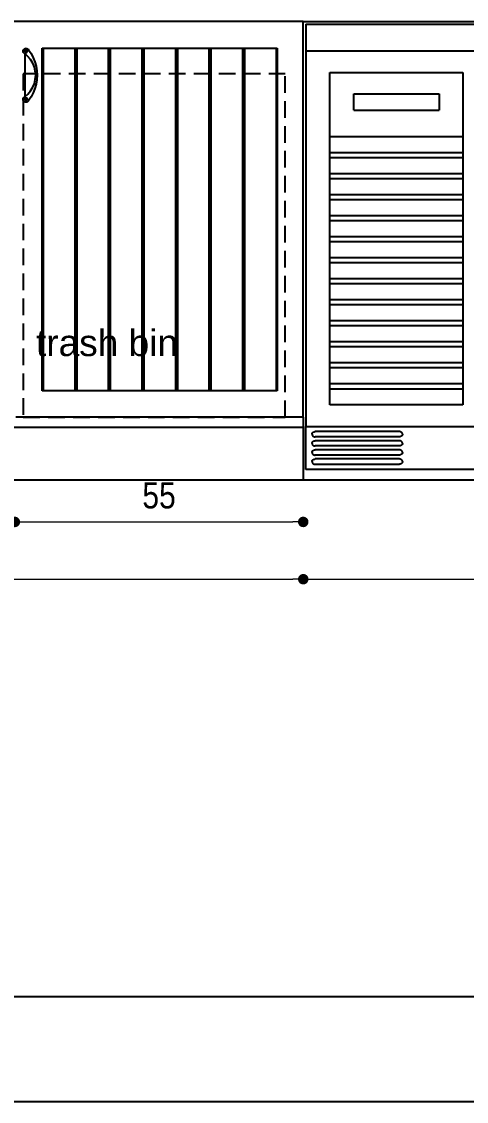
# Model space of a CAD drawing. Header units: millimetres. Extents: x 106699 to 122058, y 158555 to 162844.
# Drawn here: x 109898.1 to 110025.4, y 159501.7 to 159810.9 of the extents above; entities that cross this region are included whole.
import ezdxf

# ---------------------------------------------------------------- set-up
doc = ezdxf.new("R2010")
doc.units = ezdxf.units.MM
doc.linetypes.add('$0$4+1 daire_(K) TİP A - C BLOK$0$4+1 (K) 1$0$3+1 daire1$0$131121 243C_L00F00(plan)$0$HIDDEN2', pattern=[4.7625, 3.175, -1.5875])
doc.layers.add('area', color=200, linetype='Continuous', plot=False)
doc.layers.add('no3_yazı tefriş', color=152, linetype='Continuous', lineweight=0)
doc.layers.add('S2000-002 Çizgi', color=7, linetype='Continuous')
doc.styles.add('BE', font='ARIALN.TTF')
doc.styles.get("Standard").update_dxf_attribs({"font": 'arial.ttf'})
doc.dimstyles.new('Copy of BE-50', dxfattribs={"dimscale": 100, "dimtxt": 0.05, "dimasz": 0.02, "dimexe": 0.025, "dimexo": 0, "dimgap": 0.025, "dimtad": 1, "dimdec": 1, "dimrnd": 0.5, "dimdsep": 46, "dimtxsty": 'BE', "dimblk": 'DOT', "dimcen": 0.5, "dimdle": 0.025, "dimse1": 1, "dimse2": 1, "dimclrd": 256, "dimclre": 256, "dimclrt": 256, "dimadec": 0, "dimazin": 2, "dimtm": 1e-09, "dimtfac": 1, "dimtdec": 1, "dimtix": 1, "dimtmove": 2, "dimatfit": 0, "dimldrblk": 'DOT', "dimfxl": 0.5, "dimfxlon": 1, "dimtolj": 1, "dimlwd": 9, "dimlwe": 0, "dimarcsym": 0})

# ---------------------------------------------------------------- blocks, each defined once
blk = doc.blocks.new('_Dot')
at = {"color": 0, "linetype": 'ByBlock', "lineweight": -2}
blk.add_line((-0.5, 0), (-1, 0), dxfattribs=at)
at = {"color": 0, "linetype": 'ByBlock', "const_width": 0.5}
blk.add_lwpolyline([(-0.25, 0, 1), (0.25, 0, 1)], format="xyb", close=True, dxfattribs=at)
blk = doc.blocks.new('*D174')
at = {"color": 134, "lineweight": 9, "true_color": 0x00a5a5, "transparency": 16777216}
blk.add_line((116961.72, 160133.42), (117215.71, 160133.42), dxfattribs=at)
at = {"layer": 'Defpoints', "color": 0, "transparency": 16777216}
for p in [(116959.72, 160152.36), (117217.71, 160152.36), (117217.71, 160133.42)]:
    blk.add_point(p, dxfattribs=at)
at = {"color": 134, "lineweight": 9, "true_color": 0x00a5a5, "transparency": 16777216, "xscale": 2, "yscale": 2, "zscale": 2, "rotation": 180}
blk.add_blockref('_Dot', (116959.72, 160133.42), dxfattribs=at)
at = {"color": 134, "lineweight": 9, "true_color": 0x00a5a5, "transparency": 16777216, "xscale": 2, "yscale": 2, "zscale": 2}
blk.add_blockref('_Dot', (117217.71, 160133.42), dxfattribs=at)
at = {"color": 134, "true_color": 0x00a5a5, "transparency": 16777216, "insert": (117088.72, 160138.47), "char_height": 5, "attachment_point": 5, "style": 'BE'}
blk.add_mtext('\\A1;258', dxfattribs=at)
blk = doc.blocks.new('*D175')
at = {"layer": 'Defpoints', "color": 0, "transparency": 16777216}
for p in [(117217.71, 160152.36), (117358.71, 160152.36), (117358.71, 160133.42)]:
    blk.add_point(p, dxfattribs=at)
at = {"layer": 'S2000-002 Çizgi', "color": 134, "lineweight": 9, "true_color": 0x00a5a5, "transparency": 16777216}
blk.add_line((117219.71, 160133.42), (117356.71, 160133.42), dxfattribs=at)
at = {"layer": 'S2000-002 Çizgi', "color": 134, "lineweight": 9, "true_color": 0x00a5a5, "transparency": 16777216, "xscale": 2, "yscale": 2, "zscale": 2, "rotation": 180}
blk.add_blockref('_Dot', (117217.71, 160133.42), dxfattribs=at)
at = {"layer": 'S2000-002 Çizgi', "color": 134, "lineweight": 9, "true_color": 0x00a5a5, "transparency": 16777216, "xscale": 2, "yscale": 2, "zscale": 2}
blk.add_blockref('_Dot', (117358.71, 160133.42), dxfattribs=at)
at = {"layer": 'S2000-002 Çizgi', "color": 134, "true_color": 0x00a5a5, "transparency": 16777216, "insert": (117288.21, 160138.43), "char_height": 5, "attachment_point": 5, "style": 'BE'}
blk.add_mtext('\\A1;141', dxfattribs=at)
blk = doc.blocks.new('*D179')
at = {"layer": 'Defpoints', "color": 0, "transparency": 16777216}
for p in [(117162.71, 160164.36), (117217.71, 160164.36), (117217.71, 160144.35)]:
    blk.add_point(p, dxfattribs=at)
at = {"layer": 'S2000-002 Çizgi', "color": 134, "lineweight": 9, "true_color": 0x00a5a5, "transparency": 16777216}
blk.add_line((117164.71, 160144.35), (117215.71, 160144.35), dxfattribs=at)
at = {"layer": 'S2000-002 Çizgi', "color": 134, "lineweight": 9, "true_color": 0x00a5a5, "transparency": 16777216, "xscale": 2, "yscale": 2, "zscale": 2, "rotation": 180}
blk.add_blockref('_Dot', (117162.71, 160144.35), dxfattribs=at)
at = {"layer": 'S2000-002 Çizgi', "color": 134, "lineweight": 9, "true_color": 0x00a5a5, "transparency": 16777216, "xscale": 2, "yscale": 2, "zscale": 2}
blk.add_blockref('_Dot', (117217.71, 160144.35), dxfattribs=at)
at = {"layer": 'S2000-002 Çizgi', "color": 134, "true_color": 0x00a5a5, "transparency": 16777216, "insert": (117190.21, 160149.39), "char_height": 5, "attachment_point": 5, "style": 'BE'}
blk.add_mtext('\\A1;55', dxfattribs=at)
blk = doc.blocks.new('Layout1')
at = {"layer": 'area'}
for points in [[(0, 1485), (0, 0), (2100, 0), (2100, 1485)], [(25.54, 1459.46), (25.54, 25.54), (2074.46, 25.54), (2074.46, 1459.46)]]:
    blk.add_lwpolyline(points, close=True, dxfattribs=at)
blk = doc.blocks.new('C')
for p, q in [((117217.71, 160162.36), (116959.72, 160162.36)), ((116959.72, 160152.36), (117364.71, 160152.36))]:
    blk.add_line(p, q)
at = {"layer": 'S2000-002 Çizgi'}
for p, q in [((117217.71, 160239.86), (117113.83, 160239.86)), ((117217.71, 160239.76), (117217.71, 160239.86)), ((117217.71, 160239.86), (117358.71, 160239.86)), ((117217.71, 160164.36), (117217.71, 160239.76)), ((117217.71, 160239.76), (117217.71, 160239.76)), ((117218.21, 160239.36), (117358.21, 160239.36)), ((117218.21, 160239.36), (117218.21, 160234.24)), ((117164.3, 160234.22), (117164.32, 160234.36)), ((117164.32, 160234.08), (117164.3, 160234.22)), ((117164.32, 160234.36), (117164.37, 160234.49)), ((117164.37, 160233.95), (117164.32, 160234.08)), ((117164.37, 160234.49), (117164.46, 160234.6)), ((117164.46, 160234.6), (117164.57, 160234.69)), ((117164.57, 160234.69), (117164.7, 160234.74)), ((117164.59, 160234.25), (117164.61, 160234.31)), ((117164.59, 160234.18), (117164.59, 160234.25)), ((117164.6, 160234.11), (117164.59, 160234.18)), ((117164.63, 160234.06), (117164.6, 160234.11)), ((117164.61, 160234.31), (117164.63, 160234.34)), ((117164.65, 160234.37), (117164.63, 160234.34)), ((117164.63, 160234.34), (117164.69, 160234.29)), ((117164.67, 160234.39), (117164.65, 160234.37)), ((117164.67, 160234.39), (117164.7, 160234.41)), ((117164.73, 160234.34), (117164.67, 160234.39)), ((117164.72, 160234.26), (117164.69, 160234.29)), ((117164.7, 160234.74), (117164.84, 160234.76)), ((117164.7, 160234.41), (117164.76, 160234.44)), ((117164.72, 160234.26), (117164.72, 160234.26)), ((117164.76, 160234.23), (117164.72, 160234.26)), ((117164.73, 160234.34), (117164.76, 160234.32)), ((117164.82, 160234.46), (117164.76, 160234.44)), ((117164.76, 160234.32), (117164.77, 160234.31)), ((117164.76, 160234.23), (117164.88, 160234.12)), ((117164.77, 160234.31), (117164.8, 160234.28)), ((117164.92, 160234.18), (117164.8, 160234.28)), ((117164.82, 160234.46), (117164.89, 160234.45)), ((117164.84, 160234.76), (117164.98, 160234.74)), ((117164.92, 160234.09), (117164.88, 160234.12)), ((117164.95, 160234.43), (117164.89, 160234.45)), ((117164.92, 160234.18), (117164.96, 160234.14)), ((117164.95, 160234.06), (117164.92, 160234.09)), ((117164.92, 160234.09), (117164.92, 160234.09)), ((117165.01, 160234.4), (117164.95, 160234.43)), ((117164.95, 160234.06), (117165.01, 160234.01)), ((117164.97, 160234.14), (117164.96, 160234.14)), ((117164.97, 160234.14), (117165, 160234.11)), ((117164.98, 160234.74), (117165.11, 160234.69)), ((117165.06, 160234.06), (117165, 160234.11)), ((117165.05, 160234.35), (117165.01, 160234.4)), ((117165.04, 160234.04), (117165.06, 160234.06)), ((117165.08, 160234.29), (117165.05, 160234.35)), ((117165.06, 160234.06), (117165.07, 160234.09)), ((117165.07, 160234.09), (117165.09, 160234.15)), ((117165.1, 160234.22), (117165.08, 160234.29)), ((117165.09, 160234.15), (117165.1, 160234.22)), ((117165.11, 160234.69), (117165.22, 160234.6)), ((117165.22, 160234.6), (117165.31, 160234.49)), ((117165.31, 160234.49), (117165.32, 160234.46)), ((117165.32, 160234.46), (117165.81, 160233.74)), ((117167.91, 160169.36), (117167.91, 160234.76)), ((117167.91, 160234.76), (117168.1, 160234.76)), ((117168.1, 160234.76), (117168.1, 160169.36)), ((117168.1, 160234.76), (117174.12, 160234.76)), ((117174.12, 160234.76), (117174.12, 160169.36)), ((117174.12, 160234.76), (117174.31, 160234.76)), ((117174.31, 160234.76), (117174.5, 160234.76)), ((117174.5, 160234.76), (117174.5, 160169.36)), ((117174.5, 160234.76), (117180.52, 160234.76)), ((117180.52, 160234.76), (117180.52, 160169.36)), ((117180.52, 160234.76), (117180.71, 160234.76)), ((117180.71, 160234.76), (117180.9, 160234.76)), ((117180.9, 160234.76), (117180.9, 160169.36)), ((117180.9, 160234.76), (117186.92, 160234.76)), ((117186.92, 160234.76), (117186.92, 160169.36)), ((117186.92, 160234.76), (117187.11, 160234.76)), ((117187.11, 160234.76), (117187.3, 160234.76)), ((117187.3, 160234.76), (117187.3, 160169.36)), ((117187.3, 160234.76), (117193.32, 160234.76)), ((117193.32, 160234.76), (117193.32, 160169.36)), ((117193.32, 160234.76), (117193.51, 160234.76)), ((117193.51, 160234.76), (117193.7, 160234.76)), ((117193.7, 160234.76), (117193.7, 160169.36)), ((117193.7, 160234.76), (117199.72, 160234.76)), ((117199.72, 160234.76), (117199.72, 160169.36)), ((117199.72, 160234.76), (117199.91, 160234.76)), ((117199.91, 160234.76), (117200.1, 160234.76)), ((117200.1, 160234.76), (117200.1, 160169.36)), ((117200.1, 160234.76), (117206.12, 160234.76)), ((117206.12, 160234.76), (117206.12, 160169.36)), ((117206.12, 160234.76), (117206.31, 160234.76)), ((117206.31, 160234.76), (117206.5, 160234.76)), ((117206.5, 160234.76), (117206.5, 160169.36)), ((117206.5, 160234.76), (117212.52, 160234.76)), ((117212.52, 160234.76), (117212.52, 160169.36)), ((117212.52, 160234.76), (117212.71, 160234.76)), ((117212.71, 160234.76), (117212.71, 160169.36)), ((117252.72, 160234.24), (117218.21, 160234.24)), ((117218.21, 160234.24), (117218.21, 160162.59)), ((117164.46, 160233.84), (117164.37, 160233.95)), ((117164.57, 160233.75), (117164.46, 160233.84)), ((117164.6, 160233.74), (117164.57, 160233.75)), ((117165.2, 160233.22), (117164.6, 160233.74)), ((117164.6, 160233.74), (117164.6, 160233.17)), ((117164.6, 160233.17), (117164.6, 160232.53)), ((117164.6, 160232.53), (117164.6, 160231.85)), ((117164.63, 160234.06), (117164.68, 160234.01)), ((117164.68, 160234.01), (117164.73, 160233.97)), ((117164.73, 160233.97), (117164.8, 160233.95)), ((117164.8, 160233.95), (117164.86, 160233.95)), ((117164.86, 160233.95), (117164.93, 160233.96)), ((117164.93, 160233.96), (117164.99, 160233.99)), ((117164.99, 160233.99), (117165.01, 160234.01)), ((117165.01, 160234.01), (117165.04, 160234.04)), ((117165.72, 160232.61), (117165.2, 160233.22)), ((117166.13, 160231.93), (117165.72, 160232.61)), ((117165.81, 160233.74), (117166.21, 160232.97)), ((117166.21, 160232.97), (117166.53, 160232.17)), ((117166.53, 160232.17), (117166.76, 160231.34)), ((117164.6, 160231.85), (117164.6, 160231.13)), ((117164.6, 160231.13), (117164.6, 160230.38)), ((117164.6, 160230.38), (117164.6, 160229.62)), ((117166.43, 160231.19), (117166.13, 160231.93)), ((117166.61, 160230.41), (117166.43, 160231.19)), ((117166.68, 160229.62), (117166.61, 160230.41)), ((117166.76, 160231.34), (117166.9, 160230.48)), ((117166.9, 160230.48), (117166.95, 160229.62)), ((117222.77, 160217.86), (117222.77, 160230.15)), ((117222.77, 160230.15), (117248.17, 160230.15)), ((117248.17, 160230.15), (117248.17, 160217.86)), ((117164.6, 160229.62), (117164.6, 160228.86)), ((117164.6, 160228.86), (117164.6, 160228.11)), ((117164.6, 160228.11), (117164.6, 160227.39)), ((117166.13, 160227.32), (117166.43, 160228.05)), ((117166.43, 160228.05), (117166.61, 160228.83)), ((117166.76, 160227.9), (117166.53, 160227.07)), ((117166.61, 160228.83), (117166.68, 160229.62)), ((117166.9, 160228.76), (117166.76, 160227.9)), ((117166.95, 160229.62), (117166.9, 160228.76)), ((117164.6, 160227.39), (117164.6, 160226.71)), ((117164.6, 160226.71), (117164.6, 160226.08)), ((117164.6, 160226.08), (117164.6, 160225.5)), ((117164.6, 160225.5), (117165.2, 160226.03)), ((117165.2, 160226.03), (117165.72, 160226.64)), ((117165.72, 160226.64), (117166.13, 160227.32)), ((117166.21, 160226.27), (117165.81, 160225.5)), ((117166.53, 160227.07), (117166.21, 160226.27)), ((117227.33, 160222.98), (117227.33, 160226.05)), ((117227.33, 160226.05), (117243.61, 160226.05)), ((117243.61, 160226.05), (117243.61, 160222.98)), ((117164.3, 160225.02), (117164.32, 160225.16)), ((117164.32, 160224.88), (117164.3, 160225.02)), ((117164.32, 160225.16), (117164.37, 160225.29)), ((117164.37, 160224.75), (117164.32, 160224.88)), ((117164.37, 160225.29), (117164.46, 160225.41)), ((117164.46, 160224.64), (117164.37, 160224.75)), ((117164.46, 160225.41), (117164.57, 160225.49)), ((117164.57, 160224.56), (117164.46, 160224.64)), ((117164.57, 160225.49), (117164.6, 160225.5)), ((117164.7, 160224.5), (117164.57, 160224.56)), ((117164.59, 160225.1), (117164.61, 160225.17)), ((117164.59, 160225.1), (117164.59, 160225.03)), ((117164.61, 160224.97), (117164.59, 160225.03)), ((117164.64, 160225.22), (117164.61, 160225.17)), ((117164.63, 160224.94), (117164.61, 160224.97)), ((117164.69, 160224.99), (117164.63, 160224.94)), ((117164.63, 160224.94), (117164.65, 160224.91)), ((117164.69, 160225.27), (117164.64, 160225.22)), ((117164.65, 160224.91), (117164.67, 160224.89)), ((117164.67, 160224.89), (117164.73, 160224.94)), ((117164.67, 160224.89), (117164.69, 160224.87)), ((117164.69, 160225.27), (117164.74, 160225.31)), ((117164.69, 160224.99), (117164.72, 160225.02)), ((117164.69, 160224.87), (117164.75, 160224.83)), ((117164.84, 160224.48), (117164.7, 160224.5)), ((117164.72, 160225.02), (117164.76, 160225.05)), ((117164.72, 160225.02), (117164.72, 160225.02)), ((117164.76, 160224.96), (117164.73, 160224.94)), ((117164.74, 160225.31), (117164.81, 160225.33)), ((117164.75, 160224.83), (117164.82, 160224.82)), ((117164.89, 160225.15), (117164.76, 160225.05)), ((117164.76, 160224.96), (117164.77, 160224.97)), ((117164.81, 160225), (117164.77, 160224.97)), ((117164.81, 160225.33), (117164.87, 160225.33)), ((117164.81, 160225), (117164.93, 160225.1)), ((117164.82, 160224.82), (117164.88, 160224.82)), ((117164.98, 160224.5), (117164.84, 160224.48)), ((117164.87, 160225.33), (117164.94, 160225.31)), ((117164.88, 160224.82), (117164.95, 160224.84)), ((117164.89, 160225.15), (117164.93, 160225.18)), ((117164.93, 160225.19), (117164.96, 160225.21)), ((117164.93, 160225.19), (117164.93, 160225.18)), ((117164.97, 160225.13), (117164.93, 160225.1)), ((117164.94, 160225.31), (117165, 160225.28)), ((117164.95, 160224.84), (117165.01, 160224.87)), ((117165.02, 160225.26), (117164.96, 160225.21)), ((117165, 160225.15), (117164.97, 160225.13)), ((117164.97, 160225.13), (117164.97, 160225.13)), ((117165.11, 160224.56), (117164.98, 160224.5)), ((117165, 160225.28), (117165.02, 160225.26)), ((117165, 160225.15), (117165.06, 160225.2)), ((117165.01, 160224.87), (117165.05, 160224.92)), ((117165.05, 160225.23), (117165.02, 160225.26)), ((117165.06, 160225.2), (117165.05, 160225.23)), ((117165.05, 160224.92), (117165.08, 160224.98)), ((117165.08, 160225.18), (117165.06, 160225.2)), ((117165.1, 160225.11), (117165.08, 160225.18)), ((117165.08, 160224.98), (117165.1, 160225.04)), ((117165.1, 160225.04), (117165.1, 160225.11)), ((117165.22, 160224.64), (117165.11, 160224.56)), ((117165.31, 160224.75), (117165.22, 160224.64)), ((117165.32, 160224.79), (117165.31, 160224.75)), ((117165.81, 160225.5), (117165.32, 160224.79)), ((117227.33, 160222.98), (117243.61, 160222.98)), ((117248.17, 160217.86), (117222.77, 160217.86)), ((117222.77, 160217.73), (117222.77, 160217.86)), ((117222.77, 160217.53), (117222.77, 160217.73)), ((117248.17, 160217.86), (117248.17, 160217.73)), ((117248.17, 160217.73), (117248.17, 160217.53)), ((117222.77, 160217.28), (117222.77, 160217.53)), ((117222.77, 160216.99), (117222.77, 160217.28)), ((117222.77, 160216.67), (117222.77, 160216.99)), ((117222.77, 160216.33), (117222.77, 160216.67)), ((117222.77, 160215.99), (117222.77, 160216.33)), ((117222.77, 160215.67), (117222.77, 160215.99)), ((117222.77, 160215.38), (117222.77, 160215.67)), ((117248.17, 160217.53), (117248.17, 160217.28)), ((117248.17, 160217.28), (117248.17, 160216.99)), ((117248.17, 160216.99), (117248.17, 160216.67)), ((117248.17, 160216.67), (117248.17, 160216.33)), ((117248.17, 160216.33), (117248.17, 160215.99)), ((117248.17, 160215.99), (117248.17, 160215.67)), ((117248.17, 160215.67), (117248.17, 160215.38)), ((117222.77, 160215.13), (117222.77, 160215.38)), ((117222.77, 160214.93), (117222.77, 160215.13)), ((117222.77, 160214.79), (117222.77, 160214.93)), ((117222.77, 160213.86), (117222.77, 160214.79)), ((117248.17, 160214.79), (117222.77, 160214.79)), ((117248.17, 160213.86), (117222.77, 160213.86)), ((117222.77, 160213.72), (117222.77, 160213.86)), ((117222.77, 160213.52), (117222.77, 160213.72)), ((117222.77, 160213.27), (117222.77, 160213.52)), ((117248.17, 160215.38), (117248.17, 160215.13)), ((117248.17, 160215.13), (117248.17, 160214.93)), ((117248.17, 160214.93), (117248.17, 160214.79)), ((117248.17, 160214.79), (117248.17, 160213.86)), ((117248.17, 160213.86), (117248.17, 160213.72)), ((117248.17, 160213.72), (117248.17, 160213.52)), ((117248.17, 160213.52), (117248.17, 160213.27)), ((117222.77, 160212.98), (117222.77, 160213.27)), ((117222.77, 160212.66), (117222.77, 160212.98)), ((117222.77, 160212.32), (117222.77, 160212.66)), ((117222.77, 160211.98), (117222.77, 160212.32)), ((117222.77, 160211.66), (117222.77, 160211.98)), ((117222.77, 160211.37), (117222.77, 160211.66)), ((117248.17, 160213.27), (117248.17, 160212.98)), ((117248.17, 160212.98), (117248.17, 160212.66)), ((117248.17, 160212.66), (117248.17, 160212.32)), ((117248.17, 160212.32), (117248.17, 160211.98)), ((117248.17, 160211.98), (117248.17, 160211.66)), ((117248.17, 160211.66), (117248.17, 160211.37)), ((117222.77, 160211.12), (117222.77, 160211.37)), ((117222.77, 160210.92), (117222.77, 160211.12)), ((117222.77, 160210.78), (117222.77, 160210.92)), ((117222.77, 160209.85), (117222.77, 160210.78)), ((117248.17, 160210.78), (117222.77, 160210.78)), ((117248.17, 160209.85), (117222.77, 160209.85)), ((117222.77, 160209.71), (117222.77, 160209.85)), ((117222.77, 160209.51), (117222.77, 160209.71)), ((117222.77, 160209.26), (117222.77, 160209.51)), ((117248.17, 160211.37), (117248.17, 160211.12)), ((117248.17, 160211.12), (117248.17, 160210.92)), ((117248.17, 160210.92), (117248.17, 160210.78)), ((117248.17, 160210.78), (117248.17, 160209.85)), ((117248.17, 160209.85), (117248.17, 160209.71)), ((117248.17, 160209.71), (117248.17, 160209.51)), ((117248.17, 160209.51), (117248.17, 160209.26)), ((117222.77, 160208.97), (117222.77, 160209.26)), ((117222.77, 160208.65), (117222.77, 160208.97)), ((117222.77, 160208.31), (117222.77, 160208.65)), ((117222.77, 160207.97), (117222.77, 160208.31)), ((117222.77, 160207.65), (117222.77, 160207.97)), ((117222.77, 160207.36), (117222.77, 160207.65)), ((117222.77, 160207.11), (117222.77, 160207.36)), ((117248.17, 160209.26), (117248.17, 160208.97)), ((117248.17, 160208.97), (117248.17, 160208.65)), ((117248.17, 160208.65), (117248.17, 160208.31)), ((117248.17, 160208.31), (117248.17, 160207.97)), ((117248.17, 160207.97), (117248.17, 160207.65)), ((117248.17, 160207.65), (117248.17, 160207.36)), ((117248.17, 160207.36), (117248.17, 160207.11)), ((117222.77, 160206.91), (117222.77, 160207.11)), ((117222.77, 160206.78), (117222.77, 160206.91)), ((117222.77, 160205.84), (117222.77, 160206.78)), ((117248.17, 160206.78), (117222.77, 160206.78)), ((117248.17, 160205.84), (117222.77, 160205.84)), ((117222.77, 160205.7), (117222.77, 160205.84)), ((117222.77, 160205.5), (117222.77, 160205.7)), ((117222.77, 160205.25), (117222.77, 160205.5)), ((117222.77, 160204.96), (117222.77, 160205.25)), ((117248.17, 160207.11), (117248.17, 160206.91)), ((117248.17, 160206.91), (117248.17, 160206.78)), ((117248.17, 160206.78), (117248.17, 160205.84)), ((117248.17, 160205.84), (117248.17, 160205.7)), ((117248.17, 160205.7), (117248.17, 160205.5)), ((117248.17, 160205.5), (117248.17, 160205.25)), ((117248.17, 160205.25), (117248.17, 160204.96)), ((117222.77, 160204.64), (117222.77, 160204.96)), ((117222.77, 160204.3), (117222.77, 160204.64)), ((117222.77, 160203.97), (117222.77, 160204.3)), ((117222.77, 160203.64), (117222.77, 160203.97)), ((117222.77, 160203.35), (117222.77, 160203.64)), ((117222.77, 160203.1), (117222.77, 160203.35)), ((117248.17, 160204.96), (117248.17, 160204.64)), ((117248.17, 160204.64), (117248.17, 160204.3)), ((117248.17, 160204.3), (117248.17, 160203.97)), ((117248.17, 160203.97), (117248.17, 160203.64)), ((117248.17, 160203.64), (117248.17, 160203.35)), ((117248.17, 160203.35), (117248.17, 160203.1)), ((117222.77, 160202.9), (117222.77, 160203.1)), ((117222.77, 160202.77), (117222.77, 160202.9)), ((117248.17, 160202.77), (117222.77, 160202.77)), ((117222.77, 160201.83), (117222.77, 160202.77)), ((117248.17, 160201.83), (117222.77, 160201.83)), ((117222.77, 160201.69), (117222.77, 160201.83)), ((117222.77, 160201.5), (117222.77, 160201.69)), ((117222.77, 160201.25), (117222.77, 160201.5)), ((117222.77, 160200.95), (117222.77, 160201.25)), ((117248.17, 160203.1), (117248.17, 160202.9)), ((117248.17, 160202.9), (117248.17, 160202.77)), ((117248.17, 160202.77), (117248.17, 160201.83)), ((117248.17, 160201.83), (117248.17, 160201.69)), ((117248.17, 160201.69), (117248.17, 160201.5)), ((117248.17, 160201.5), (117248.17, 160201.25)), ((117248.17, 160201.25), (117248.17, 160200.95)), ((117222.77, 160200.63), (117222.77, 160200.95)), ((117222.77, 160200.29), (117222.77, 160200.63)), ((117222.77, 160199.96), (117222.77, 160200.29)), ((117222.77, 160199.63), (117222.77, 160199.96)), ((117222.77, 160199.34), (117222.77, 160199.63)), ((117222.77, 160199.09), (117222.77, 160199.34)), ((117222.77, 160198.89), (117222.77, 160199.09)), ((117248.17, 160200.95), (117248.17, 160200.63)), ((117248.17, 160200.63), (117248.17, 160200.29)), ((117248.17, 160200.29), (117248.17, 160199.96)), ((117248.17, 160199.96), (117248.17, 160199.63)), ((117248.17, 160199.63), (117248.17, 160199.34)), ((117248.17, 160199.34), (117248.17, 160199.09)), ((117248.17, 160199.09), (117248.17, 160198.89)), ((117222.77, 160198.76), (117222.77, 160198.89)), ((117248.17, 160198.76), (117222.77, 160198.76)), ((117222.77, 160197.82), (117222.77, 160198.76)), ((117248.17, 160197.82), (117222.77, 160197.82)), ((117222.77, 160197.68), (117222.77, 160197.82)), ((117222.77, 160197.49), (117222.77, 160197.68)), ((117222.77, 160197.24), (117222.77, 160197.49)), ((117222.77, 160196.94), (117222.77, 160197.24)), ((117248.17, 160198.89), (117248.17, 160198.76)), ((117248.17, 160198.76), (117248.17, 160197.82)), ((117248.17, 160197.82), (117248.17, 160197.68)), ((117248.17, 160197.68), (117248.17, 160197.49)), ((117248.17, 160197.49), (117248.17, 160197.24)), ((117248.17, 160197.24), (117248.17, 160196.94)), ((117222.77, 160196.62), (117222.77, 160196.94)), ((117222.77, 160196.28), (117222.77, 160196.62)), ((117222.77, 160195.95), (117222.77, 160196.28)), ((117222.77, 160195.63), (117222.77, 160195.95)), ((117222.77, 160195.33), (117222.77, 160195.63)), ((117222.77, 160195.08), (117222.77, 160195.33)), ((117222.77, 160194.88), (117222.77, 160195.08)), ((117248.17, 160196.94), (117248.17, 160196.62)), ((117248.17, 160196.62), (117248.17, 160196.28)), ((117248.17, 160196.28), (117248.17, 160195.95)), ((117248.17, 160195.95), (117248.17, 160195.63)), ((117248.17, 160195.63), (117248.17, 160195.33)), ((117248.17, 160195.33), (117248.17, 160195.08)), ((117248.17, 160195.08), (117248.17, 160194.88)), ((117222.77, 160194.75), (117222.77, 160194.88)), ((117248.17, 160194.75), (117222.77, 160194.75)), ((117222.77, 160193.81), (117222.77, 160194.75)), ((117248.17, 160193.81), (117222.77, 160193.81)), ((117222.77, 160193.68), (117222.77, 160193.81)), ((117222.77, 160193.48), (117222.77, 160193.68)), ((117222.77, 160193.23), (117222.77, 160193.48)), ((117222.77, 160192.93), (117222.77, 160193.23)), ((117222.77, 160192.61), (117222.77, 160192.93)), ((117248.17, 160194.88), (117248.17, 160194.75)), ((117248.17, 160194.75), (117248.17, 160193.81)), ((117248.17, 160193.81), (117248.17, 160193.68)), ((117248.17, 160193.68), (117248.17, 160193.48)), ((117248.17, 160193.48), (117248.17, 160193.23)), ((117248.17, 160193.23), (117248.17, 160192.93)), ((117248.17, 160192.93), (117248.17, 160192.61)), ((117222.77, 160192.28), (117222.77, 160192.61)), ((117222.77, 160191.94), (117222.77, 160192.28)), ((117222.77, 160191.62), (117222.77, 160191.94)), ((117222.77, 160191.32), (117222.77, 160191.62)), ((117222.77, 160191.07), (117222.77, 160191.32)), ((117222.77, 160190.88), (117222.77, 160191.07)), ((117222.77, 160190.74), (117222.77, 160190.88)), ((117248.17, 160192.61), (117248.17, 160192.28)), ((117248.17, 160192.28), (117248.17, 160191.94)), ((117248.17, 160191.94), (117248.17, 160191.62)), ((117248.17, 160191.62), (117248.17, 160191.32)), ((117248.17, 160191.32), (117248.17, 160191.07)), ((117248.17, 160191.07), (117248.17, 160190.88)), ((117248.17, 160190.88), (117248.17, 160190.74)), ((117248.17, 160190.74), (117222.77, 160190.74)), ((117222.77, 160189.8), (117222.77, 160190.74)), ((117248.17, 160189.8), (117222.77, 160189.8)), ((117222.77, 160189.67), (117222.77, 160189.8)), ((117222.77, 160189.47), (117222.77, 160189.67)), ((117222.77, 160189.22), (117222.77, 160189.47)), ((117222.77, 160188.93), (117222.77, 160189.22)), ((117222.77, 160188.6), (117222.77, 160188.93)), ((117248.17, 160190.74), (117248.17, 160189.8)), ((117248.17, 160189.8), (117248.17, 160189.67)), ((117248.17, 160189.67), (117248.17, 160189.47)), ((117248.17, 160189.47), (117248.17, 160189.22)), ((117248.17, 160189.22), (117248.17, 160188.93)), ((117248.17, 160188.93), (117248.17, 160188.6)), ((117222.77, 160188.27), (117222.77, 160188.6)), ((117222.77, 160187.93), (117222.77, 160188.27)), ((117222.77, 160187.61), (117222.77, 160187.93)), ((117222.77, 160187.31), (117222.77, 160187.61)), ((117222.77, 160187.06), (117222.77, 160187.31)), ((117222.77, 160186.87), (117222.77, 160187.06)), ((117222.77, 160186.73), (117222.77, 160186.87)), ((117248.17, 160186.73), (117222.77, 160186.73)), ((117222.77, 160185.79), (117222.77, 160186.73)), ((117248.17, 160188.6), (117248.17, 160188.27)), ((117248.17, 160188.27), (117248.17, 160187.93)), ((117248.17, 160187.93), (117248.17, 160187.61)), ((117248.17, 160187.61), (117248.17, 160187.31)), ((117248.17, 160187.31), (117248.17, 160187.06)), ((117248.17, 160187.06), (117248.17, 160186.87)), ((117248.17, 160186.87), (117248.17, 160186.73)), ((117248.17, 160186.73), (117248.17, 160185.79)), ((117248.17, 160185.79), (117222.77, 160185.79)), ((117222.77, 160185.66), (117222.77, 160185.79)), ((117222.77, 160185.46), (117222.77, 160185.66)), ((117222.77, 160185.21), (117222.77, 160185.46)), ((117222.77, 160184.92), (117222.77, 160185.21)), ((117222.77, 160184.6), (117222.77, 160184.92)), ((117222.77, 160184.26), (117222.77, 160184.6)), ((117248.17, 160185.79), (117248.17, 160185.66)), ((117248.17, 160185.66), (117248.17, 160185.46)), ((117248.17, 160185.46), (117248.17, 160185.21)), ((117248.17, 160185.21), (117248.17, 160184.92)), ((117248.17, 160184.92), (117248.17, 160184.6)), ((117248.17, 160184.6), (117248.17, 160184.26)), ((117222.77, 160183.92), (117222.77, 160184.26)), ((117222.77, 160183.6), (117222.77, 160183.92)), ((117222.77, 160183.31), (117222.77, 160183.6)), ((117222.77, 160183.06), (117222.77, 160183.31)), ((117222.77, 160182.86), (117222.77, 160183.06)), ((117222.77, 160182.72), (117222.77, 160182.86)), ((117248.17, 160182.72), (117222.77, 160182.72)), ((117222.77, 160181.78), (117222.77, 160182.72)), ((117248.17, 160184.26), (117248.17, 160183.92)), ((117248.17, 160183.92), (117248.17, 160183.6)), ((117248.17, 160183.6), (117248.17, 160183.31)), ((117248.17, 160183.31), (117248.17, 160183.06)), ((117248.17, 160183.06), (117248.17, 160182.86)), ((117248.17, 160182.86), (117248.17, 160182.72)), ((117248.17, 160182.72), (117248.17, 160181.78)), ((117248.17, 160181.78), (117222.77, 160181.78)), ((117222.77, 160181.65), (117222.77, 160181.78)), ((117222.77, 160181.45), (117222.77, 160181.65)), ((117222.77, 160181.2), (117222.77, 160181.45)), ((117222.77, 160180.91), (117222.77, 160181.2)), ((117222.77, 160180.59), (117222.77, 160180.91)), ((117222.77, 160180.25), (117222.77, 160180.59)), ((117248.17, 160181.78), (117248.17, 160181.65)), ((117248.17, 160181.65), (117248.17, 160181.45)), ((117248.17, 160181.45), (117248.17, 160181.2)), ((117248.17, 160181.2), (117248.17, 160180.91)), ((117248.17, 160180.91), (117248.17, 160180.59)), ((117248.17, 160180.59), (117248.17, 160180.25)), ((117222.77, 160179.91), (117222.77, 160180.25)), ((117222.77, 160179.59), (117222.77, 160179.91)), ((117222.77, 160179.3), (117222.77, 160179.59)), ((117222.77, 160179.05), (117222.77, 160179.3)), ((117222.77, 160178.85), (117222.77, 160179.05)), ((117222.77, 160178.71), (117222.77, 160178.85)), ((117248.17, 160178.71), (117222.77, 160178.71)), ((117222.77, 160177.78), (117222.77, 160178.71)), ((117248.17, 160180.25), (117248.17, 160179.91)), ((117248.17, 160179.91), (117248.17, 160179.59)), ((117248.17, 160179.59), (117248.17, 160179.3)), ((117248.17, 160179.3), (117248.17, 160179.05)), ((117248.17, 160179.05), (117248.17, 160178.85)), ((117248.17, 160178.85), (117248.17, 160178.71)), ((117248.17, 160178.71), (117248.17, 160177.78)), ((117248.17, 160177.78), (117222.77, 160177.78)), ((117222.77, 160177.64), (117222.77, 160177.78)), ((117222.77, 160177.44), (117222.77, 160177.64)), ((117222.77, 160177.19), (117222.77, 160177.44)), ((117222.77, 160176.9), (117222.77, 160177.19)), ((117222.77, 160176.58), (117222.77, 160176.9)), ((117222.77, 160176.24), (117222.77, 160176.58)), ((117248.17, 160177.78), (117248.17, 160177.64)), ((117248.17, 160177.64), (117248.17, 160177.44)), ((117248.17, 160177.44), (117248.17, 160177.19)), ((117248.17, 160177.19), (117248.17, 160176.9)), ((117248.17, 160176.9), (117248.17, 160176.58)), ((117248.17, 160176.58), (117248.17, 160176.24)), ((117222.77, 160175.9), (117222.77, 160176.24)), ((117222.77, 160175.58), (117222.77, 160175.9)), ((117222.77, 160175.29), (117222.77, 160175.58)), ((117222.77, 160175.04), (117222.77, 160175.29)), ((117222.77, 160174.84), (117222.77, 160175.04)), ((117222.77, 160174.71), (117222.77, 160174.84)), ((117248.17, 160174.71), (117222.77, 160174.71)), ((117222.77, 160173.77), (117222.77, 160174.71)), ((117248.17, 160176.24), (117248.17, 160175.9)), ((117248.17, 160175.9), (117248.17, 160175.58)), ((117248.17, 160175.58), (117248.17, 160175.29)), ((117248.17, 160175.29), (117248.17, 160175.04)), ((117248.17, 160175.04), (117248.17, 160174.84)), ((117248.17, 160174.84), (117248.17, 160174.71)), ((117248.17, 160174.71), (117248.17, 160173.77)), ((117248.17, 160173.77), (117222.77, 160173.77)), ((117222.77, 160173.63), (117222.77, 160173.77)), ((117222.77, 160173.43), (117222.77, 160173.63)), ((117222.77, 160173.18), (117222.77, 160173.43)), ((117222.77, 160172.89), (117222.77, 160173.18)), ((117222.77, 160172.57), (117222.77, 160172.89)), ((117222.77, 160172.23), (117222.77, 160172.57)), ((117222.77, 160171.89), (117222.77, 160172.23)), ((117248.17, 160173.77), (117248.17, 160173.63)), ((117248.17, 160173.63), (117248.17, 160173.43)), ((117248.17, 160173.43), (117248.17, 160173.18)), ((117248.17, 160173.18), (117248.17, 160172.89)), ((117248.17, 160172.89), (117248.17, 160172.57)), ((117248.17, 160172.57), (117248.17, 160172.23)), ((117248.17, 160172.23), (117248.17, 160171.89)), ((117222.77, 160171.57), (117222.77, 160171.89)), ((117222.77, 160171.28), (117222.77, 160171.57)), ((117222.77, 160171.03), (117222.77, 160171.28)), ((117222.77, 160170.83), (117222.77, 160171.03)), ((117222.77, 160170.7), (117222.77, 160170.83)), ((117248.17, 160170.7), (117222.77, 160170.7)), ((117222.77, 160169.76), (117222.77, 160170.7)), ((117248.17, 160171.89), (117248.17, 160171.57)), ((117248.17, 160171.57), (117248.17, 160171.28)), ((117248.17, 160171.28), (117248.17, 160171.03)), ((117248.17, 160171.03), (117248.17, 160170.83)), ((117248.17, 160170.83), (117248.17, 160170.7)), ((117248.17, 160170.7), (117248.17, 160169.76)), ((117168.1, 160169.36), (117167.91, 160169.36)), ((117174.12, 160169.36), (117168.1, 160169.36)), ((117174.31, 160169.36), (117174.12, 160169.36)), ((117174.5, 160169.36), (117174.31, 160169.36)), ((117180.52, 160169.36), (117174.5, 160169.36)), ((117180.71, 160169.36), (117180.52, 160169.36)), ((117180.9, 160169.36), (117180.71, 160169.36)), ((117186.92, 160169.36), (117180.9, 160169.36)), ((117187.11, 160169.36), (117186.92, 160169.36)), ((117187.3, 160169.36), (117187.11, 160169.36)), ((117193.32, 160169.36), (117187.3, 160169.36)), ((117193.51, 160169.36), (117193.32, 160169.36)), ((117193.7, 160169.36), (117193.51, 160169.36)), ((117199.72, 160169.36), (117193.7, 160169.36)), ((117199.91, 160169.36), (117199.72, 160169.36)), ((117200.1, 160169.36), (117199.91, 160169.36)), ((117206.12, 160169.36), (117200.1, 160169.36)), ((117206.31, 160169.36), (117206.12, 160169.36)), ((117206.5, 160169.36), (117206.31, 160169.36)), ((117212.52, 160169.36), (117206.5, 160169.36)), ((117212.71, 160169.36), (117212.52, 160169.36)), ((117222.77, 160169.76), (117248.17, 160169.76)), ((117222.77, 160169.62), (117222.77, 160169.76)), ((117222.77, 160169.43), (117222.77, 160169.62)), ((117222.77, 160169.17), (117222.77, 160169.43)), ((117222.77, 160168.88), (117222.77, 160169.17)), ((117222.77, 160168.56), (117222.77, 160168.88)), ((117222.77, 160168.22), (117222.77, 160168.56)), ((117222.77, 160167.89), (117222.77, 160168.22)), ((117248.17, 160169.76), (117248.17, 160169.62)), ((117248.17, 160169.62), (117248.17, 160169.43)), ((117248.17, 160169.43), (117248.17, 160169.17)), ((117248.17, 160169.17), (117248.17, 160168.88)), ((117248.17, 160168.88), (117248.17, 160168.56)), ((117248.17, 160168.56), (117248.17, 160168.22)), ((117248.17, 160168.22), (117248.17, 160167.89)), ((117222.77, 160167.56), (117222.77, 160167.89)), ((117222.77, 160167.27), (117222.77, 160167.56)), ((117222.77, 160167.02), (117222.77, 160167.27)), ((117222.77, 160166.82), (117222.77, 160167.02)), ((117222.77, 160166.69), (117222.77, 160166.82)), ((117248.17, 160166.69), (117222.77, 160166.69)), ((117248.17, 160167.89), (117248.17, 160167.56)), ((117248.17, 160167.56), (117248.17, 160167.27)), ((117248.17, 160167.27), (117248.17, 160167.02)), ((117248.17, 160167.02), (117248.17, 160166.82)), ((117248.17, 160166.82), (117248.17, 160166.69)), ((117217.71, 160164.36), (117162.91, 160164.36)), ((117217.71, 160164.36), (117217.71, 160162.36)), ((117217.71, 160162.36), (117217.71, 160152.36)), ((117218.21, 160154.37), (117218.21, 160162.59)), ((117218.21, 160162.59), (117252.72, 160162.59)), ((117219.38, 160161.16), (117219.4, 160161.22)), ((117219.38, 160161.09), (117219.38, 160161.16)), ((117219.38, 160161.09), (117219.38, 160161.03)), ((117219.38, 160161.03), (117219.4, 160160.96)), ((117219.4, 160161.22), (117219.42, 160161.28)), ((117219.4, 160160.96), (117219.42, 160160.9)), ((117219.42, 160161.28), (117219.46, 160161.34)), ((117219.42, 160160.9), (117219.46, 160160.84)), ((117219.46, 160161.34), (117219.5, 160161.4)), ((117219.46, 160160.84), (117219.5, 160160.79)), ((117219.5, 160161.4), (117219.55, 160161.45)), ((117219.5, 160160.79), (117219.55, 160160.74)), ((117219.55, 160161.45), (117219.61, 160161.49)), ((117219.55, 160160.74), (117219.61, 160160.7)), ((117219.61, 160161.49), (117219.67, 160161.53)), ((117219.61, 160160.7), (117219.67, 160160.66)), ((117219.67, 160161.53), (117219.74, 160161.56)), ((117219.67, 160160.66), (117219.74, 160160.63)), ((117219.74, 160161.56), (117219.81, 160161.58)), ((117219.74, 160160.63), (117219.81, 160160.61)), ((117219.81, 160161.58), (117219.89, 160161.59)), ((117219.81, 160160.61), (117219.89, 160160.6)), ((117219.89, 160161.59), (117219.96, 160161.59)), ((117219.89, 160160.6), (117219.96, 160160.59)), ((117220.49, 160161.59), (117219.96, 160161.59)), ((117220.49, 160160.59), (117219.96, 160160.59)), ((117220.61, 160161.59), (117220.49, 160161.59)), ((117220.61, 160160.59), (117220.49, 160160.59)), ((117220.95, 160161.59), (117220.61, 160161.59)), ((117220.95, 160160.59), (117220.61, 160160.59)), ((117221.49, 160161.59), (117220.95, 160161.59)), ((117221.49, 160160.59), (117220.95, 160160.59)), ((117222.2, 160161.59), (117221.49, 160161.59)), ((117222.2, 160160.59), (117221.49, 160160.59)), ((117223.02, 160161.59), (117222.2, 160161.59)), ((117223.02, 160160.59), (117222.2, 160160.59)), ((117223.91, 160161.59), (117223.02, 160161.59)), ((117223.91, 160160.59), (117223.02, 160160.59)), ((117224.79, 160161.59), (117223.91, 160161.59)), ((117224.79, 160160.59), (117223.91, 160160.59)), ((117225.62, 160161.59), (117224.79, 160161.59)), ((117225.62, 160160.59), (117224.79, 160160.59)), ((117226.33, 160161.59), (117225.62, 160161.59)), ((117226.33, 160160.59), (117225.62, 160160.59)), ((117226.87, 160161.59), (117226.33, 160161.59)), ((117226.87, 160160.59), (117226.33, 160160.59)), ((117227.21, 160161.59), (117226.87, 160161.59)), ((117227.21, 160160.59), (117226.87, 160160.59)), ((117227.33, 160161.59), (117227.21, 160161.59)), ((117227.33, 160160.59), (117227.21, 160160.59)), ((117236.04, 160161.59), (117227.33, 160161.59)), ((117236.04, 160160.59), (117227.33, 160160.59)), ((117236.12, 160161.59), (117236.04, 160161.59)), ((117236.12, 160160.6), (117236.04, 160160.59)), ((117236.19, 160161.58), (117236.12, 160161.59)), ((117236.19, 160160.61), (117236.12, 160160.6)), ((117236.27, 160161.56), (117236.19, 160161.58)), ((117236.27, 160160.63), (117236.19, 160160.61)), ((117236.33, 160161.53), (117236.27, 160161.56)), ((117236.33, 160160.66), (117236.27, 160160.63)), ((117236.4, 160161.49), (117236.33, 160161.53)), ((117236.4, 160160.7), (117236.33, 160160.66)), ((117236.45, 160161.45), (117236.4, 160161.49)), ((117236.45, 160160.74), (117236.4, 160160.7)), ((117236.5, 160161.4), (117236.45, 160161.45)), ((117236.5, 160160.79), (117236.45, 160160.74)), ((117236.55, 160161.34), (117236.5, 160161.4)), ((117236.55, 160160.84), (117236.5, 160160.79)), ((117236.58, 160161.28), (117236.55, 160161.34)), ((117236.58, 160160.9), (117236.55, 160160.84)), ((117236.61, 160161.22), (117236.58, 160161.28)), ((117236.61, 160160.96), (117236.58, 160160.9)), ((117236.62, 160161.16), (117236.61, 160161.22)), ((117236.62, 160161.03), (117236.61, 160160.96)), ((117236.63, 160161.09), (117236.62, 160161.16)), ((117236.63, 160161.09), (117236.62, 160161.03)), ((117219.38, 160159.42), (117219.4, 160159.48)), ((117219.38, 160159.35), (117219.38, 160159.42)), ((117219.38, 160159.35), (117219.38, 160159.29)), ((117219.38, 160159.29), (117219.4, 160159.22)), ((117219.4, 160159.48), (117219.42, 160159.54)), ((117219.4, 160159.22), (117219.42, 160159.16)), ((117219.4, 160157.74), (117219.42, 160157.8)), ((117219.42, 160159.54), (117219.46, 160159.6)), ((117219.42, 160159.16), (117219.46, 160159.1)), ((117219.42, 160157.8), (117219.46, 160157.86)), ((117219.46, 160159.6), (117219.5, 160159.66)), ((117219.46, 160159.1), (117219.5, 160159.05)), ((117219.46, 160157.86), (117219.5, 160157.91)), ((117219.5, 160159.66), (117219.55, 160159.71)), ((117219.5, 160159.05), (117219.55, 160159)), ((117219.5, 160157.91), (117219.55, 160157.96)), ((117219.55, 160159.71), (117219.61, 160159.75)), ((117219.55, 160159), (117219.61, 160158.95)), ((117219.55, 160157.96), (117219.61, 160158.01)), ((117219.61, 160159.75), (117219.67, 160159.78)), ((117219.61, 160158.95), (117219.67, 160158.92)), ((117219.61, 160158.01), (117219.67, 160158.04)), ((117219.67, 160159.78), (117219.74, 160159.81)), ((117219.67, 160158.92), (117219.74, 160158.89)), ((117219.67, 160158.04), (117219.74, 160158.07)), ((117219.74, 160159.81), (117219.81, 160159.83)), ((117219.74, 160158.89), (117219.81, 160158.87)), ((117219.74, 160158.07), (117219.81, 160158.09)), ((117219.81, 160159.83), (117219.89, 160159.85)), ((117219.81, 160158.87), (117219.89, 160158.86)), ((117219.81, 160158.09), (117219.89, 160158.11)), ((117219.89, 160159.85), (117219.96, 160159.85)), ((117219.89, 160158.86), (117219.96, 160158.85)), ((117219.89, 160158.11), (117219.96, 160158.11)), ((117220.49, 160159.85), (117219.96, 160159.85)), ((117220.49, 160158.85), (117219.96, 160158.85)), ((117220.49, 160158.11), (117219.96, 160158.11)), ((117220.61, 160159.85), (117220.49, 160159.85)), ((117220.61, 160158.85), (117220.49, 160158.85)), ((117220.61, 160158.11), (117220.49, 160158.11)), ((117220.95, 160159.85), (117220.61, 160159.85)), ((117220.95, 160158.85), (117220.61, 160158.85)), ((117220.95, 160158.11), (117220.61, 160158.11)), ((117221.49, 160159.85), (117220.95, 160159.85)), ((117221.49, 160158.85), (117220.95, 160158.85)), ((117221.49, 160158.11), (117220.95, 160158.11)), ((117222.2, 160159.85), (117221.49, 160159.85)), ((117222.2, 160158.85), (117221.49, 160158.85)), ((117222.2, 160158.11), (117221.49, 160158.11)), ((117223.02, 160159.85), (117222.2, 160159.85)), ((117223.02, 160158.85), (117222.2, 160158.85)), ((117223.02, 160158.11), (117222.2, 160158.11)), ((117223.91, 160159.85), (117223.02, 160159.85)), ((117223.91, 160158.85), (117223.02, 160158.85)), ((117223.91, 160158.11), (117223.02, 160158.11)), ((117224.79, 160159.85), (117223.91, 160159.85)), ((117224.79, 160158.85), (117223.91, 160158.85)), ((117224.79, 160158.11), (117223.91, 160158.11)), ((117225.62, 160159.85), (117224.79, 160159.85)), ((117225.62, 160158.85), (117224.79, 160158.85)), ((117225.62, 160158.11), (117224.79, 160158.11)), ((117226.33, 160159.85), (117225.62, 160159.85)), ((117226.33, 160158.85), (117225.62, 160158.85)), ((117226.33, 160158.11), (117225.62, 160158.11)), ((117226.87, 160159.85), (117226.33, 160159.85)), ((117226.87, 160158.85), (117226.33, 160158.85)), ((117226.87, 160158.11), (117226.33, 160158.11)), ((117227.21, 160159.85), (117226.87, 160159.85)), ((117227.21, 160158.85), (117226.87, 160158.85)), ((117227.21, 160158.11), (117226.87, 160158.11)), ((117227.33, 160159.85), (117227.21, 160159.85)), ((117227.33, 160158.85), (117227.21, 160158.85)), ((117227.33, 160158.11), (117227.21, 160158.11)), ((117236.04, 160159.85), (117227.33, 160159.85)), ((117236.04, 160158.85), (117227.33, 160158.85)), ((117236.04, 160158.11), (117227.33, 160158.11)), ((117236.12, 160159.85), (117236.04, 160159.85)), ((117236.12, 160158.86), (117236.04, 160158.85)), ((117236.12, 160158.11), (117236.04, 160158.11)), ((117236.19, 160159.83), (117236.12, 160159.85)), ((117236.19, 160158.87), (117236.12, 160158.86)), ((117236.19, 160158.09), (117236.12, 160158.11)), ((117236.27, 160159.81), (117236.19, 160159.83)), ((117236.27, 160158.89), (117236.19, 160158.87)), ((117236.27, 160158.07), (117236.19, 160158.09)), ((117236.33, 160159.78), (117236.27, 160159.81)), ((117236.33, 160158.92), (117236.27, 160158.89)), ((117236.33, 160158.04), (117236.27, 160158.07)), ((117236.4, 160159.75), (117236.33, 160159.78)), ((117236.4, 160158.95), (117236.33, 160158.92)), ((117236.4, 160158.01), (117236.33, 160158.04)), ((117236.45, 160159.71), (117236.4, 160159.75)), ((117236.45, 160159), (117236.4, 160158.95)), ((117236.45, 160157.96), (117236.4, 160158.01)), ((117236.5, 160159.66), (117236.45, 160159.71)), ((117236.5, 160159.05), (117236.45, 160159)), ((117236.5, 160157.91), (117236.45, 160157.96)), ((117236.55, 160159.6), (117236.5, 160159.66)), ((117236.55, 160159.1), (117236.5, 160159.05)), ((117236.55, 160157.86), (117236.5, 160157.91)), ((117236.58, 160159.54), (117236.55, 160159.6)), ((117236.58, 160159.16), (117236.55, 160159.1)), ((117236.58, 160157.8), (117236.55, 160157.86)), ((117236.61, 160159.48), (117236.58, 160159.54)), ((117236.61, 160159.22), (117236.58, 160159.16)), ((117236.61, 160157.74), (117236.58, 160157.8)), ((117236.62, 160159.42), (117236.61, 160159.48)), ((117236.62, 160159.29), (117236.61, 160159.22)), ((117236.63, 160159.35), (117236.62, 160159.42)), ((117236.63, 160159.35), (117236.62, 160159.29)), ((117219.38, 160157.68), (117219.4, 160157.74)), ((117219.38, 160157.61), (117219.38, 160157.68)), ((117219.38, 160157.61), (117219.38, 160157.54)), ((117219.38, 160157.54), (117219.4, 160157.48)), ((117219.38, 160155.93), (117219.4, 160156)), ((117219.38, 160155.87), (117219.38, 160155.93)), ((117219.38, 160155.87), (117219.38, 160155.8)), ((117219.38, 160155.8), (117219.4, 160155.74)), ((117219.4, 160157.48), (117219.42, 160157.42)), ((117219.4, 160156), (117219.42, 160156.06)), ((117219.4, 160155.74), (117219.42, 160155.68)), ((117219.42, 160157.42), (117219.46, 160157.36)), ((117219.42, 160156.06), (117219.46, 160156.12)), ((117219.46, 160157.36), (117219.5, 160157.31)), ((117219.46, 160156.12), (117219.5, 160156.17)), ((117219.5, 160157.31), (117219.55, 160157.26)), ((117219.5, 160156.17), (117219.55, 160156.22)), ((117219.55, 160157.26), (117219.61, 160157.21)), ((117219.55, 160156.22), (117219.61, 160156.26)), ((117219.61, 160157.21), (117219.67, 160157.18)), ((117219.61, 160156.26), (117219.67, 160156.3)), ((117219.67, 160157.18), (117219.74, 160157.15)), ((117219.67, 160156.3), (117219.74, 160156.33)), ((117219.74, 160157.15), (117219.81, 160157.13)), ((117219.74, 160156.33), (117219.81, 160156.35)), ((117219.81, 160157.13), (117219.89, 160157.11)), ((117219.81, 160156.35), (117219.89, 160156.36)), ((117219.89, 160157.11), (117219.96, 160157.11)), ((117219.89, 160156.36), (117219.96, 160156.37)), ((117221.16, 160157.11), (117219.96, 160157.11)), ((117221.16, 160156.37), (117219.96, 160156.37)), ((117221.25, 160157.11), (117221.16, 160157.11)), ((117221.25, 160156.37), (117221.16, 160156.37)), ((117221.53, 160157.11), (117221.25, 160157.11)), ((117221.53, 160156.37), (117221.25, 160156.37)), ((117221.97, 160157.11), (117221.53, 160157.11)), ((117221.97, 160156.37), (117221.53, 160156.37)), ((117222.53, 160157.11), (117221.97, 160157.11)), ((117222.53, 160156.37), (117221.97, 160156.37)), ((117223.2, 160157.11), (117222.53, 160157.11)), ((117223.2, 160156.37), (117222.53, 160156.37)), ((117223.91, 160157.11), (117223.2, 160157.11)), ((117223.91, 160156.37), (117223.2, 160156.37)), ((117224.62, 160157.11), (117223.91, 160157.11)), ((117224.62, 160156.37), (117223.91, 160156.37)), ((117225.28, 160157.11), (117224.62, 160157.11)), ((117225.28, 160156.37), (117224.62, 160156.37)), ((117225.85, 160157.11), (117225.28, 160157.11)), ((117225.85, 160156.37), (117225.28, 160156.37)), ((117226.29, 160157.11), (117225.85, 160157.11)), ((117226.29, 160156.37), (117225.85, 160156.37)), ((117226.57, 160157.11), (117226.29, 160157.11)), ((117226.57, 160156.37), (117226.29, 160156.37)), ((117226.66, 160157.11), (117226.57, 160157.11)), ((117226.66, 160156.37), (117226.57, 160156.37)), ((117236.04, 160157.11), (117226.66, 160157.11)), ((117236.04, 160156.37), (117226.66, 160156.37)), ((117236.12, 160157.11), (117236.04, 160157.11)), ((117236.12, 160156.36), (117236.04, 160156.37)), ((117236.19, 160157.13), (117236.12, 160157.11)), ((117236.19, 160156.35), (117236.12, 160156.36)), ((117236.27, 160157.15), (117236.19, 160157.13)), ((117236.27, 160156.33), (117236.19, 160156.35)), ((117236.33, 160157.18), (117236.27, 160157.15)), ((117236.33, 160156.3), (117236.27, 160156.33)), ((117236.4, 160157.21), (117236.33, 160157.18)), ((117236.4, 160156.26), (117236.33, 160156.3)), ((117236.45, 160157.26), (117236.4, 160157.21)), ((117236.45, 160156.22), (117236.4, 160156.26)), ((117236.5, 160157.31), (117236.45, 160157.26)), ((117236.5, 160156.17), (117236.45, 160156.22)), ((117236.55, 160157.36), (117236.5, 160157.31)), ((117236.55, 160156.12), (117236.5, 160156.17)), ((117236.58, 160157.42), (117236.55, 160157.36)), ((117236.58, 160156.06), (117236.55, 160156.12)), ((117236.61, 160157.48), (117236.58, 160157.42)), ((117236.61, 160156), (117236.58, 160156.06)), ((117236.61, 160155.74), (117236.58, 160155.68)), ((117236.62, 160157.68), (117236.61, 160157.74)), ((117236.62, 160157.54), (117236.61, 160157.48)), ((117236.62, 160155.93), (117236.61, 160156)), ((117236.62, 160155.8), (117236.61, 160155.74)), ((117236.63, 160157.61), (117236.62, 160157.68)), ((117236.63, 160157.61), (117236.62, 160157.54)), ((117236.63, 160155.87), (117236.62, 160155.93)), ((117236.63, 160155.87), (117236.62, 160155.8)), ((117221.16, 160154.37), (117218.21, 160154.37)), ((117219.42, 160155.68), (117219.46, 160155.62)), ((117219.46, 160155.62), (117219.5, 160155.56)), ((117219.5, 160155.56), (117219.55, 160155.51)), ((117219.55, 160155.51), (117219.61, 160155.47)), ((117219.61, 160155.47), (117219.67, 160155.44)), ((117219.67, 160155.44), (117219.74, 160155.41)), ((117219.74, 160155.41), (117219.81, 160155.39)), ((117219.81, 160155.39), (117219.89, 160155.37)), ((117219.89, 160155.37), (117219.96, 160155.37)), ((117219.96, 160155.37), (117221.16, 160155.37)), ((117221.16, 160155.37), (117221.25, 160155.37)), ((117221.25, 160154.37), (117221.16, 160154.37)), ((117221.25, 160155.37), (117221.53, 160155.37)), ((117221.53, 160154.37), (117221.25, 160154.37)), ((117221.53, 160155.37), (117221.97, 160155.37)), ((117221.97, 160154.37), (117221.53, 160154.37)), ((117221.97, 160155.37), (117222.53, 160155.37)), ((117222.53, 160154.37), (117221.97, 160154.37)), ((117222.53, 160155.37), (117223.2, 160155.37)), ((117223.2, 160154.37), (117222.53, 160154.37)), ((117223.2, 160155.37), (117223.91, 160155.37)), ((117223.91, 160154.37), (117223.2, 160154.37)), ((117223.91, 160155.37), (117224.62, 160155.37)), ((117224.62, 160154.37), (117223.91, 160154.37)), ((117224.62, 160155.37), (117225.28, 160155.37)), ((117225.28, 160154.37), (117224.62, 160154.37)), ((117225.28, 160155.37), (117225.85, 160155.37)), ((117225.85, 160154.37), (117225.28, 160154.37)), ((117225.85, 160155.37), (117226.29, 160155.37)), ((117226.29, 160154.37), (117225.85, 160154.37)), ((117226.29, 160155.37), (117226.57, 160155.37)), ((117226.57, 160154.37), (117226.29, 160154.37)), ((117226.57, 160155.37), (117226.66, 160155.37)), ((117226.66, 160154.37), (117226.57, 160154.37)), ((117226.66, 160155.37), (117236.04, 160155.37)), ((117349.77, 160154.37), (117226.66, 160154.37)), ((117236.12, 160155.37), (117236.04, 160155.37)), ((117236.19, 160155.39), (117236.12, 160155.37)), ((117236.27, 160155.41), (117236.19, 160155.39)), ((117236.33, 160155.44), (117236.27, 160155.41)), ((117236.4, 160155.47), (117236.33, 160155.44)), ((117236.45, 160155.51), (117236.4, 160155.47)), ((117236.5, 160155.56), (117236.45, 160155.51)), ((117236.55, 160155.62), (117236.5, 160155.56)), ((117236.58, 160155.68), (117236.55, 160155.62))]:
    blk.add_line(p, q, dxfattribs=at)
at = {"layer": 'S2000-002 Çizgi', "linetype": '$0$4+1 daire_(K) TİP A - C BLOK$0$4+1 (K) 1$0$3+1 daire1$0$131121 243C_L00F00(plan)$0$HIDDEN2'}
blk.add_lwpolyline([(117164.29, 160164.36), (117214.29, 160164.36), (117214.29, 160229.86), (117164.29, 160229.86)], close=True, dxfattribs=at)
at = {"layer": 'no3_yazı tefriş', "insert": (117166.74, 160181.06, 0.6), "char_height": 5.055, "width": 76.8983, "attachment_point": 1}
blk.add_mtext('trash bin', dxfattribs=at)
dim = blk.add_linear_dim(base=(117217.71, 160133.42), p1=(116959.72, 160152.36), p2=(117217.71, 160152.36), dimstyle='Copy of BE-50')
dim.commit()
dim.dimension.update_dxf_attribs({"geometry": '*D174', "text_midpoint": (117088.72, 160138.47)})
at = {"layer": 'S2000-002 Çizgi'}
for base, p1, p2, picture, middle in [((117217.71, 160144.35), (117162.71, 160164.36), (117217.71, 160164.36), '*D179', (117190.21, 160149.39)), ((117358.71, 160133.42), (117217.71, 160152.36), (117358.71, 160152.36), '*D175', (117288.21, 160138.43))]:
    dim = blk.add_linear_dim(base=base, p1=p1, p2=p2, dimstyle='Copy of BE-50', dxfattribs=at)
    dim.commit()
    dim.dimension.update_dxf_attribs({"geometry": picture, "text_midpoint": middle})

msp = doc.modelspace()

# ---------------------------------------------------------------- block references
at = {"layer": 'S2000-002 Çizgi', "xscale": 1.5, "yscale": 1.5, "zscale": 1.5}
msp.add_blockref('C', (-65847.86, -80548.91), dxfattribs=at)

# ---------------------------------------------------------------- next in the draw order: block references
at = {"xscale": 1.174797441050893, "yscale": 1.174797441050893, "zscale": 1.174797441050893}
msp.add_blockref('Layout1', (109166.15, 159501.7), dxfattribs=at)

doc.saveas('drawing.dxf')
